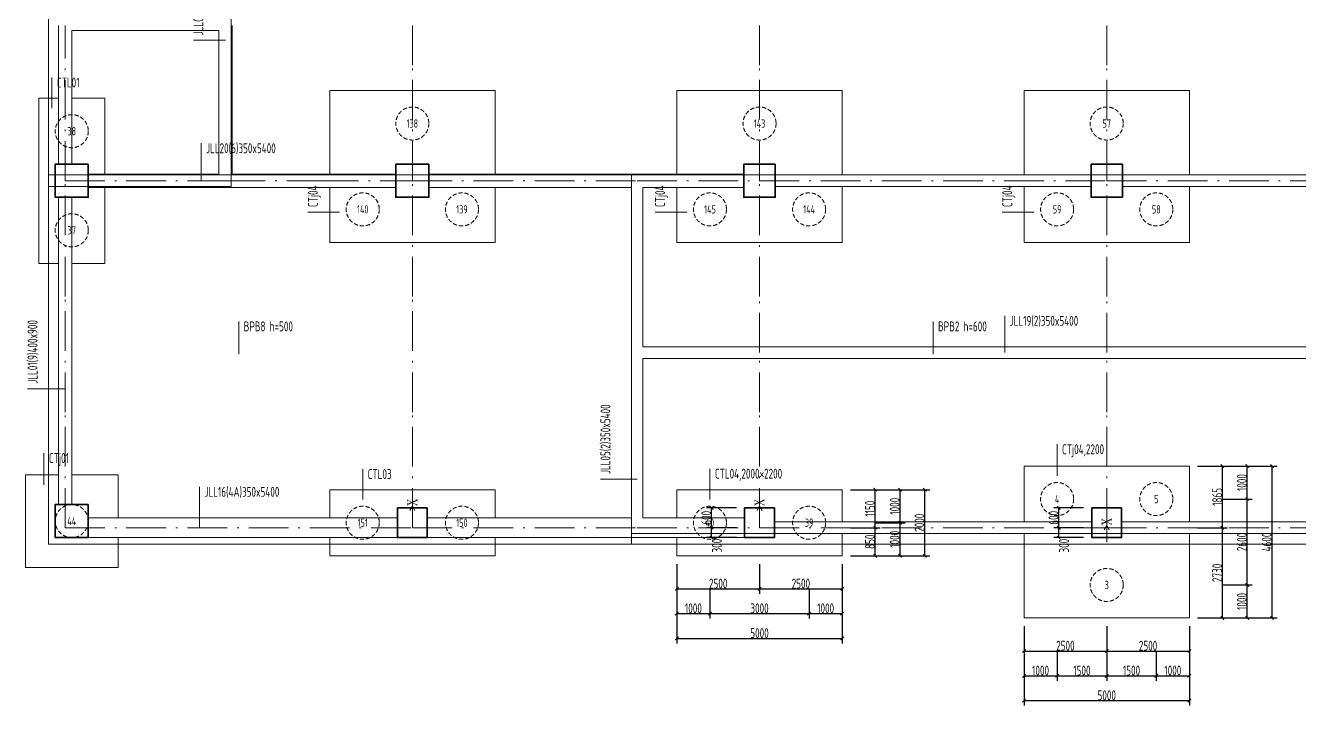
# Model space of a CAD drawing. Header units: millimetres. Extents: x -865 to 70685, y -24438 to 83753.
# Drawn here: x -815 to 37716, y -24438 to -3856 of the extents above; entities that cross this region are included whole.
import ezdxf
from ezdxf.enums import TextEntityAlignment as Align

# ---------------------------------------------------------------- set-up
doc = ezdxf.new("R2010")
doc.units = ezdxf.units.MM
doc.header["$MEASUREMENT"] = 0
doc.linetypes.add('点划线', pattern=[1850, 1200, -300, 50, -300])
doc.linetypes.add('短虚线', pattern=[187.5, 125, -62.5])
for name, color, linetype, lineweight in [('基础构件标注', 3, 'Continuous', 18), ('基础梁集中标注', 2, 'Continuous', 18), ('基础集中标注', 7, 'Continuous', 18), ('承台基础', 23, 'Continuous', 18), ('承台集中标注', 7, 'Continuous', 18), ('拉梁', 7, 'Continuous', 18), ('桩', 6, 'Continuous', 18), ('砼柱', 2, 'Continuous', 35), ('筏板基础', 7, 'Continuous', 18), ('网格', 9, '点划线', 18), ('轴线', 9, '点划线', 18)]:
    doc.layers.add(name, color=color, linetype=linetype, lineweight=lineweight)
doc.styles.add('样式 1', font='yjkeng.shx', dxfattribs={"width": 0.7, "height": 300, "bigfont": 'yjkchn.shx'})
doc.styles.add('样式 6', font='', dxfattribs={"width": 0.7, "height": 500})
doc.styles.add('盈建科标注', font='yjkeng.shx', dxfattribs={"width": 0.7, "height": 300, "bigfont": 'yjkchn.shx'})
doc.styles.get('样式 6').set_extended_font_data('Times New Roman')
doc.dimstyles.new('盈建科结构', dxfattribs={"dimscale": 100, "dimtxt": 3, "dimasz": 1, "dimexe": 1.5, "dimexo": 1.5, "dimgap": 1, "dimtad": 1, "dimdec": 0, "dimzin": 0, "dimdsep": 46, "dimtxsty": '盈建科标注', "dimblk": 'ARCHTICK', "dimcen": 0.09, "dimclrt": 7, "dimadec": 0, "dimazin": 0, "dimtfac": 1, "dimtdec": 4, "dimtix": 1, "dimtmove": 2, "dimatfit": 3, "dimfxl": 1, "dimtolj": 1, "dimtzin": 0, "dimarcsym": 0})

# ---------------------------------------------------------------- blocks, each defined once
blk = doc.blocks.new('_ArchTick')
at = {"color": 0, "const_width": 0.35}
blk.add_lwpolyline([(-0.5, -0.5), (0.5, 0.5)], dxfattribs=at)
blk = doc.blocks.new('*D14')
at = {"layer": 'Defpoints', "color": 0}
for p in [(34385, -19056), (35385, -19056), (34385, -21788)]:
    blk.add_point(p, dxfattribs=at)
at = {"layer": '基础构件标注', "color": 0, "lineweight": -2}
for p, q in [((34635, -19056), (35535, -19056)), ((35385, -21788), (35385, -19056)), ((34635, -21788), (35535, -21788))]:
    blk.add_line(p, q, dxfattribs=at)
at = {"layer": '基础构件标注', "color": 0, "lineweight": -2, "xscale": 100, "yscale": 100, "zscale": 100}
for p, rotation in [((35385, -19056), 90.00000250447809), ((35385, -21788), 270.0000025044781)]:
    blk.add_blockref('_ArchTick', p, dxfattribs=dict(at, rotation=rotation))
at = {"layer": '基础构件标注', "color": 7, "lineweight": 18, "insert": (35225, -20422), "char_height": 300, "attachment_point": 5, "rotation": 90, "style": '盈建科标注'}
blk.add_mtext('\\A1;2730', dxfattribs=at)
blk = doc.blocks.new('*D15')
at = {"layer": 'Defpoints', "color": 0}
for p in [(34385, -17190), (35385, -17190), (34385, -19056)]:
    blk.add_point(p, dxfattribs=at)
at = {"layer": '基础构件标注', "color": 0, "lineweight": -2}
for p, q in [((34635, -17190), (35535, -17190)), ((35385, -19056), (35385, -17190)), ((34635, -19056), (35535, -19056))]:
    blk.add_line(p, q, dxfattribs=at)
at = {"layer": '基础构件标注', "color": 0, "lineweight": -2, "xscale": 100, "yscale": 100, "zscale": 100}
for p, rotation in [((35385, -17190), 90.00000250447826), ((35385, -19056), 270.0000025044783)]:
    blk.add_blockref('_ArchTick', p, dxfattribs=dict(at, rotation=rotation))
at = {"layer": '基础构件标注', "color": 7, "lineweight": 18, "insert": (35225, -18123), "char_height": 300, "attachment_point": 5, "rotation": 90, "style": '盈建科标注'}
blk.add_mtext('\\A1;1865', dxfattribs=at)
blk = doc.blocks.new('*D16')
at = {"layer": 'Defpoints', "color": 0}
for p in [(35385, -20788), (36135, -20788), (35385, -21788)]:
    blk.add_point(p, dxfattribs=at)
at = {"layer": '基础构件标注', "color": 0, "lineweight": -2}
for p, q in [((35385, -20788), (36285, -20788)), ((36135, -21788), (36135, -20788)), ((35385, -21788), (36285, -21788))]:
    blk.add_line(p, q, dxfattribs=at)
at = {"layer": '基础构件标注', "color": 0, "lineweight": -2, "xscale": 100, "yscale": 100, "zscale": 100}
for p, rotation in [((36135, -20788), 90.00000250447809), ((36135, -21788), 270.0000025044781)]:
    blk.add_blockref('_ArchTick', p, dxfattribs=dict(at, rotation=rotation))
at = {"layer": '基础构件标注', "color": 7, "lineweight": 18, "insert": (35975, -21288), "char_height": 300, "attachment_point": 5, "rotation": 90, "style": '盈建科标注'}
blk.add_mtext('\\A1;1000', dxfattribs=at)
blk = doc.blocks.new('*D17')
at = {"layer": 'Defpoints', "color": 0}
for p in [(35385, -18190), (36135, -18190), (35385, -20788)]:
    blk.add_point(p, dxfattribs=at)
at = {"layer": '基础构件标注', "color": 0, "lineweight": -2}
for p, q in [((35385, -18190), (36285, -18190)), ((36135, -20788), (36135, -18190)), ((35385, -20788), (36285, -20788))]:
    blk.add_line(p, q, dxfattribs=at)
at = {"layer": '基础构件标注', "color": 0, "lineweight": -2, "xscale": 100, "yscale": 100, "zscale": 100}
for p, rotation in [((36135, -18190), 90.00000250447819), ((36135, -20788), 270.0000025044782)]:
    blk.add_blockref('_ArchTick', p, dxfattribs=dict(at, rotation=rotation))
at = {"layer": '基础构件标注', "color": 7, "lineweight": 18, "insert": (35975, -19489), "char_height": 300, "attachment_point": 5, "rotation": 90, "style": '盈建科标注'}
blk.add_mtext('\\A1;2600', dxfattribs=at)
blk = doc.blocks.new('*D18')
at = {"layer": 'Defpoints', "color": 0}
for p in [(35385, -17190), (36135, -17190), (35385, -18190)]:
    blk.add_point(p, dxfattribs=at)
at = {"layer": '基础构件标注', "color": 0, "lineweight": -2}
for p, q in [((35385, -17190), (36285, -17190)), ((36135, -18190), (36135, -17190)), ((35385, -18190), (36285, -18190))]:
    blk.add_line(p, q, dxfattribs=at)
at = {"layer": '基础构件标注', "color": 0, "lineweight": -2, "xscale": 100, "yscale": 100, "zscale": 100}
for p, rotation in [((36135, -17190), 90.00000250447819), ((36135, -18190), 270.0000025044782)]:
    blk.add_blockref('_ArchTick', p, dxfattribs=dict(at, rotation=rotation))
at = {"layer": '基础构件标注', "color": 7, "lineweight": 18, "insert": (35975, -17690), "char_height": 300, "attachment_point": 5, "rotation": 90, "style": '盈建科标注'}
blk.add_mtext('\\A1;1000', dxfattribs=at)
blk = doc.blocks.new('*D19')
at = {"layer": 'Defpoints', "color": 0}
for p in [(34385, -17190), (36885, -17190), (34385, -21788)]:
    blk.add_point(p, dxfattribs=at)
at = {"layer": '基础构件标注', "color": 0, "lineweight": -2}
for p, q in [((34635, -17190), (37035, -17190)), ((36885, -21788), (36885, -17190)), ((34635, -21788), (37035, -21788))]:
    blk.add_line(p, q, dxfattribs=at)
at = {"layer": '基础构件标注', "color": 0, "lineweight": -2, "xscale": 100, "yscale": 100, "zscale": 100}
for p, rotation in [((36885, -17190), 90.00000250447815), ((36885, -21788), 270.0000025044782)]:
    blk.add_blockref('_ArchTick', p, dxfattribs=dict(at, rotation=rotation))
at = {"layer": '基础构件标注', "color": 7, "lineweight": 18, "insert": (36725, -19489), "char_height": 300, "attachment_point": 5, "rotation": 90, "style": '盈建科标注'}
blk.add_mtext('\\A1;4600', dxfattribs=at)
blk = doc.blocks.new('*D20')
at = {"layer": 'Defpoints', "color": 0}
for p in [(29385, -21788), (31885, -21788), (31885, -22788)]:
    blk.add_point(p, dxfattribs=at)
at = {"layer": '基础构件标注', "color": 0, "lineweight": -2}
for p, q in [((29385, -22038), (29385, -22938)), ((31885, -22038), (31885, -22938)), ((29385, -22788), (31885, -22788))]:
    blk.add_line(p, q, dxfattribs=at)
at = {"layer": '基础构件标注', "color": 0, "lineweight": -2, "xscale": 100, "yscale": 100, "zscale": 100}
for p, rotation in [((29385, -22788), 180.0000025044782), ((31885, -22788), 2.504478187875671e-06)]:
    blk.add_blockref('_ArchTick', p, dxfattribs=dict(at, rotation=rotation))
at = {"layer": '基础构件标注', "color": 7, "lineweight": 18, "insert": (30635, -22628), "char_height": 300, "attachment_point": 5, "rotation": 0, "style": '盈建科标注'}
blk.add_mtext('\\A1;2500', dxfattribs=at)
blk = doc.blocks.new('*D21')
at = {"layer": 'Defpoints', "color": 0}
for p in [(31885, -21788), (34385, -21788), (34385, -22788)]:
    blk.add_point(p, dxfattribs=at)
at = {"layer": '基础构件标注', "color": 0, "lineweight": -2}
for p, q in [((31885, -22038), (31885, -22938)), ((34385, -22038), (34385, -22938)), ((31885, -22788), (34385, -22788))]:
    blk.add_line(p, q, dxfattribs=at)
at = {"layer": '基础构件标注', "color": 0, "lineweight": -2, "xscale": 100, "yscale": 100, "zscale": 100}
for p, rotation in [((31885, -22788), 180.0000025044781), ((34385, -22788), 2.504478142421206e-06)]:
    blk.add_blockref('_ArchTick', p, dxfattribs=dict(at, rotation=rotation))
at = {"layer": '基础构件标注', "color": 7, "lineweight": 18, "insert": (33135, -22628), "char_height": 300, "attachment_point": 5, "rotation": 0, "style": '盈建科标注'}
blk.add_mtext('\\A1;2500', dxfattribs=at)
blk = doc.blocks.new('*D22')
at = {"layer": 'Defpoints', "color": 0}
for p in [(29385, -22788), (30385, -22788), (30385, -23538)]:
    blk.add_point(p, dxfattribs=at)
at = {"layer": '基础构件标注', "color": 0, "lineweight": -2}
for p, q in [((29385, -22788), (29385, -23688)), ((30385, -22788), (30385, -23688)), ((29385, -23538), (30385, -23538))]:
    blk.add_line(p, q, dxfattribs=at)
at = {"layer": '基础构件标注', "color": 0, "lineweight": -2, "xscale": 100, "yscale": 100, "zscale": 100}
for p, rotation in [((29385, -23538), 180.0000025044783), ((30385, -23538), 2.504478239388475e-06)]:
    blk.add_blockref('_ArchTick', p, dxfattribs=dict(at, rotation=rotation))
at = {"layer": '基础构件标注', "color": 7, "lineweight": 18, "insert": (29885, -23378), "char_height": 300, "attachment_point": 5, "rotation": 0, "style": '盈建科标注'}
blk.add_mtext('\\A1;1000', dxfattribs=at)
blk = doc.blocks.new('*D23')
at = {"layer": 'Defpoints', "color": 0}
for p in [(30385, -22788), (31885, -22788), (31885, -23538)]:
    blk.add_point(p, dxfattribs=at)
at = {"layer": '基础构件标注', "color": 0, "lineweight": -2}
for p, q in [((30385, -22788), (30385, -23688)), ((31885, -22788), (31885, -23688)), ((30385, -23538), (31885, -23538))]:
    blk.add_line(p, q, dxfattribs=at)
at = {"layer": '基础构件标注', "color": 0, "lineweight": -2, "xscale": 100, "yscale": 100, "zscale": 100}
for p, rotation in [((30385, -23538), 180.0000025044781), ((31885, -23538), 2.504478062946179e-06)]:
    blk.add_blockref('_ArchTick', p, dxfattribs=dict(at, rotation=rotation))
at = {"layer": '基础构件标注', "color": 7, "lineweight": 18, "insert": (31135, -23378), "char_height": 300, "attachment_point": 5, "rotation": 0, "style": '盈建科标注'}
blk.add_mtext('\\A1;1500', dxfattribs=at)
blk = doc.blocks.new('*D24')
at = {"layer": 'Defpoints', "color": 0}
for p in [(31885, -22788), (33385, -22788), (33385, -23538)]:
    blk.add_point(p, dxfattribs=at)
at = {"layer": '基础构件标注', "color": 0, "lineweight": -2}
for p, q in [((31885, -22788), (31885, -23688)), ((33385, -22788), (33385, -23688)), ((31885, -23538), (33385, -23538))]:
    blk.add_line(p, q, dxfattribs=at)
at = {"layer": '基础构件标注', "color": 0, "lineweight": -2, "xscale": 100, "yscale": 100, "zscale": 100}
for p, rotation in [((31885, -23538), 180.0000025044783), ((33385, -23538), 2.504478239558577e-06)]:
    blk.add_blockref('_ArchTick', p, dxfattribs=dict(at, rotation=rotation))
at = {"layer": '基础构件标注', "color": 7, "lineweight": 18, "insert": (32635, -23378), "char_height": 300, "attachment_point": 5, "rotation": 0, "style": '盈建科标注'}
blk.add_mtext('\\A1;1500', dxfattribs=at)
blk = doc.blocks.new('*D25')
at = {"layer": 'Defpoints', "color": 0}
for p in [(33385, -22788), (34385, -22788), (34385, -23538)]:
    blk.add_point(p, dxfattribs=at)
at = {"layer": '基础构件标注', "color": 0, "lineweight": -2}
for p, q in [((33385, -22788), (33385, -23688)), ((34385, -22788), (34385, -23688)), ((33385, -23538), (34385, -23538))]:
    blk.add_line(p, q, dxfattribs=at)
at = {"layer": '基础构件标注', "color": 0, "lineweight": -2, "xscale": 100, "yscale": 100, "zscale": 100}
for p, rotation in [((33385, -23538), 180.0000025044781), ((34385, -23538), 2.504478132596509e-06)]:
    blk.add_blockref('_ArchTick', p, dxfattribs=dict(at, rotation=rotation))
at = {"layer": '基础构件标注', "color": 7, "lineweight": 18, "insert": (33885, -23378), "char_height": 300, "attachment_point": 5, "rotation": 0, "style": '盈建科标注'}
blk.add_mtext('\\A1;1000', dxfattribs=at)
blk = doc.blocks.new('*D26')
at = {"layer": 'Defpoints', "color": 0}
for p in [(29385, -21788), (34385, -21788), (34385, -24288)]:
    blk.add_point(p, dxfattribs=at)
at = {"layer": '基础构件标注', "color": 0, "lineweight": -2}
for p, q in [((29385, -22038), (29385, -24438)), ((34385, -22038), (34385, -24438)), ((29385, -24288), (34385, -24288))]:
    blk.add_line(p, q, dxfattribs=at)
at = {"layer": '基础构件标注', "color": 0, "lineweight": -2, "xscale": 100, "yscale": 100, "zscale": 100}
for p, rotation in [((29385, -24288), 180.0000025044781), ((34385, -24288), 2.504478165148439e-06)]:
    blk.add_blockref('_ArchTick', p, dxfattribs=dict(at, rotation=rotation))
at = {"layer": '基础构件标注', "color": 7, "lineweight": 18, "insert": (31885, -24128), "char_height": 300, "attachment_point": 5, "rotation": 0, "style": '盈建科标注'}
blk.add_mtext('\\A1;5000', dxfattribs=at)
blk = doc.blocks.new('*D27')
at = {"layer": 'Defpoints', "color": 0}
for p in [(30435, -19056), (31435, -19056), (31435, -19356)]:
    blk.add_point(p, dxfattribs=at)
at = {"layer": '基础构件标注', "color": 0, "lineweight": -2}
for p, q in [((31185, -19056), (30285, -19056)), ((30435, -19356), (30435, -19056)), ((31185, -19356), (30285, -19356))]:
    blk.add_line(p, q, dxfattribs=at)
at = {"layer": '基础构件标注', "color": 0, "lineweight": -2, "xscale": 100, "yscale": 100, "zscale": 100}
for p, rotation in [((30435, -19056), 90), ((30435, -19356), 270)]:
    blk.add_blockref('_ArchTick', p, dxfattribs=dict(at, rotation=rotation))
at = {"layer": '基础构件标注', "color": 7, "lineweight": 18, "insert": (30595, -19599), "char_height": 300, "attachment_point": 5, "rotation": 90, "style": '盈建科标注'}
blk.add_mtext('\\A1;300', dxfattribs=at)
blk = doc.blocks.new('*D28')
at = {"layer": 'Defpoints', "color": 0}
for p in [(30435, -18456), (31435, -18456), (31435, -19056)]:
    blk.add_point(p, dxfattribs=at)
at = {"layer": '基础构件标注', "color": 0, "lineweight": -2}
for p, q in [((31185, -18456), (30285, -18456)), ((30435, -19056), (30435, -18456)), ((31185, -19056), (30285, -19056))]:
    blk.add_line(p, q, dxfattribs=at)
at = {"layer": '基础构件标注', "color": 0, "lineweight": -2, "xscale": 100, "yscale": 100, "zscale": 100}
for p, rotation in [((30435, -18456), 90), ((30435, -19056), 270)]:
    blk.add_blockref('_ArchTick', p, dxfattribs=dict(at, rotation=rotation))
at = {"layer": '基础构件标注', "color": 7, "lineweight": 18, "insert": (30275, -18756), "char_height": 300, "attachment_point": 5, "rotation": 90, "style": '盈建科标注'}
blk.add_mtext('\\A1;600', dxfattribs=at)
blk = doc.blocks.new('*D64')
at = {"layer": 'Defpoints', "color": 0}
for p in [(23885, -19056), (24885, -19056), (23885, -19906)]:
    blk.add_point(p, dxfattribs=at)
at = {"layer": '基础构件标注', "color": 0, "lineweight": -2}
for p, q in [((24135, -19056), (25035, -19056)), ((24885, -19906), (24885, -19056)), ((24135, -19906), (25035, -19906))]:
    blk.add_line(p, q, dxfattribs=at)
at = {"layer": '基础构件标注', "color": 0, "lineweight": -2, "xscale": 100, "yscale": 100, "zscale": 100}
for p, rotation in [((24885, -19056), 90.00000250447815), ((24885, -19906), 270.0000025044782)]:
    blk.add_blockref('_ArchTick', p, dxfattribs=dict(at, rotation=rotation))
at = {"layer": '基础构件标注', "color": 7, "lineweight": 18, "insert": (24725, -19481), "char_height": 300, "attachment_point": 5, "rotation": 90, "style": '盈建科标注'}
blk.add_mtext('\\A1;850', dxfattribs=at)
blk = doc.blocks.new('*D65')
at = {"layer": 'Defpoints', "color": 0}
for p in [(23885, -17906), (24885, -17906), (23885, -19056)]:
    blk.add_point(p, dxfattribs=at)
at = {"layer": '基础构件标注', "color": 0, "lineweight": -2}
for p, q in [((24135, -17906), (25035, -17906)), ((24885, -19056), (24885, -17906)), ((24135, -19056), (25035, -19056))]:
    blk.add_line(p, q, dxfattribs=at)
at = {"layer": '基础构件标注', "color": 0, "lineweight": -2, "xscale": 100, "yscale": 100, "zscale": 100}
for p, rotation in [((24885, -17906), 90.00000250447822), ((24885, -19056), 270.0000025044782)]:
    blk.add_blockref('_ArchTick', p, dxfattribs=dict(at, rotation=rotation))
at = {"layer": '基础构件标注', "color": 7, "lineweight": 18, "insert": (24725, -18481), "char_height": 300, "attachment_point": 5, "rotation": 90, "style": '盈建科标注'}
blk.add_mtext('\\A1;1150', dxfattribs=at)
blk = doc.blocks.new('*D66')
at = {"layer": 'Defpoints', "color": 0}
for p in [(24885, -18906), (25635, -18906), (24885, -19906)]:
    blk.add_point(p, dxfattribs=at)
at = {"layer": '基础构件标注', "color": 0, "lineweight": -2}
for p, q in [((24885, -18906), (25785, -18906)), ((25635, -19906), (25635, -18906)), ((24885, -19906), (25785, -19906))]:
    blk.add_line(p, q, dxfattribs=at)
at = {"layer": '基础构件标注', "color": 0, "lineweight": -2, "xscale": 100, "yscale": 100, "zscale": 100}
for p, rotation in [((25635, -18906), 90.00000250447827), ((25635, -19906), 270.0000025044783)]:
    blk.add_blockref('_ArchTick', p, dxfattribs=dict(at, rotation=rotation))
at = {"layer": '基础构件标注', "color": 7, "lineweight": 18, "insert": (25475, -19406), "char_height": 300, "attachment_point": 5, "rotation": 90, "style": '盈建科标注'}
blk.add_mtext('\\A1;1000', dxfattribs=at)
blk = doc.blocks.new('*D67')
at = {"layer": 'Defpoints', "color": 0}
for p in [(24885, -17906), (25635, -17906), (24885, -18906)]:
    blk.add_point(p, dxfattribs=at)
at = {"layer": '基础构件标注', "color": 0, "lineweight": -2}
for p, q in [((24885, -17906), (25785, -17906)), ((25635, -18906), (25635, -17906)), ((24885, -18906), (25785, -18906))]:
    blk.add_line(p, q, dxfattribs=at)
at = {"layer": '基础构件标注', "color": 0, "lineweight": -2, "xscale": 100, "yscale": 100, "zscale": 100}
for p, rotation in [((25635, -17906), 90.00000250447809), ((25635, -18906), 270.0000025044781)]:
    blk.add_blockref('_ArchTick', p, dxfattribs=dict(at, rotation=rotation))
at = {"layer": '基础构件标注', "color": 7, "lineweight": 18, "insert": (25475, -18406), "char_height": 300, "attachment_point": 5, "rotation": 90, "style": '盈建科标注'}
blk.add_mtext('\\A1;1000', dxfattribs=at)
blk = doc.blocks.new('*D68')
at = {"layer": 'Defpoints', "color": 0}
for p in [(23885, -17906), (26385, -17906), (23885, -19906)]:
    blk.add_point(p, dxfattribs=at)
at = {"layer": '基础构件标注', "color": 0, "lineweight": -2}
for p, q in [((24135, -17906), (26535, -17906)), ((26385, -19906), (26385, -17906)), ((24135, -19906), (26535, -19906))]:
    blk.add_line(p, q, dxfattribs=at)
at = {"layer": '基础构件标注', "color": 0, "lineweight": -2, "xscale": 100, "yscale": 100, "zscale": 100}
for p, rotation in [((26385, -17906), 90.00000250447819), ((26385, -19906), 270.0000025044782)]:
    blk.add_blockref('_ArchTick', p, dxfattribs=dict(at, rotation=rotation))
at = {"layer": '基础构件标注', "color": 7, "lineweight": 18, "insert": (26225, -18906), "char_height": 300, "attachment_point": 5, "rotation": 90, "style": '盈建科标注'}
blk.add_mtext('\\A1;2000', dxfattribs=at)
blk = doc.blocks.new('*D69')
at = {"layer": 'Defpoints', "color": 0}
for p in [(18885, -19906), (21385, -19906), (21385, -20906)]:
    blk.add_point(p, dxfattribs=at)
at = {"layer": '基础构件标注', "color": 0, "lineweight": -2}
for p, q in [((18885, -20156), (18885, -21056)), ((21385, -20156), (21385, -21056)), ((18885, -20906), (21385, -20906))]:
    blk.add_line(p, q, dxfattribs=at)
at = {"layer": '基础构件标注', "color": 0, "lineweight": -2, "xscale": 100, "yscale": 100, "zscale": 100}
for p, rotation in [((18885, -20906), 180.0000025044781), ((21385, -20906), 2.504478130028726e-06)]:
    blk.add_blockref('_ArchTick', p, dxfattribs=dict(at, rotation=rotation))
at = {"layer": '基础构件标注', "color": 7, "lineweight": 18, "insert": (20135, -20746), "char_height": 300, "attachment_point": 5, "rotation": 0, "style": '盈建科标注'}
blk.add_mtext('\\A1;2500', dxfattribs=at)
blk = doc.blocks.new('*D70')
at = {"layer": 'Defpoints', "color": 0}
for p in [(21385, -19906), (23885, -19906), (23885, -20906)]:
    blk.add_point(p, dxfattribs=at)
at = {"layer": '基础构件标注', "color": 0, "lineweight": -2}
for p, q in [((21385, -20156), (21385, -21056)), ((23885, -20156), (23885, -21056)), ((21385, -20906), (23885, -20906))]:
    blk.add_line(p, q, dxfattribs=at)
at = {"layer": '基础构件标注', "color": 0, "lineweight": -2, "xscale": 100, "yscale": 100, "zscale": 100}
for p, rotation in [((21385, -20906), 180.0000025044782), ((23885, -20906), 2.504478200268151e-06)]:
    blk.add_blockref('_ArchTick', p, dxfattribs=dict(at, rotation=rotation))
at = {"layer": '基础构件标注', "color": 7, "lineweight": 18, "insert": (22635, -20746), "char_height": 300, "attachment_point": 5, "rotation": 0, "style": '盈建科标注'}
blk.add_mtext('\\A1;2500', dxfattribs=at)
blk = doc.blocks.new('*D71')
at = {"layer": 'Defpoints', "color": 0}
for p in [(18885, -20906), (19885, -20906), (19885, -21656)]:
    blk.add_point(p, dxfattribs=at)
at = {"layer": '基础构件标注', "color": 0, "lineweight": -2}
for p, q in [((18885, -20906), (18885, -21806)), ((19885, -20906), (19885, -21806)), ((18885, -21656), (19885, -21656))]:
    blk.add_line(p, q, dxfattribs=at)
at = {"layer": '基础构件标注', "color": 0, "lineweight": -2, "xscale": 100, "yscale": 100, "zscale": 100}
for p, rotation in [((18885, -21656), 180.0000025044781), ((19885, -21656), 2.504478173158962e-06)]:
    blk.add_blockref('_ArchTick', p, dxfattribs=dict(at, rotation=rotation))
at = {"layer": '基础构件标注', "color": 7, "lineweight": 18, "insert": (19385, -21496), "char_height": 300, "attachment_point": 5, "rotation": 0, "style": '盈建科标注'}
blk.add_mtext('\\A1;1000', dxfattribs=at)
blk = doc.blocks.new('*D72')
at = {"layer": 'Defpoints', "color": 0}
for p in [(19885, -20906), (22885, -20906), (22885, -21656)]:
    blk.add_point(p, dxfattribs=at)
at = {"layer": '基础构件标注', "color": 0, "lineweight": -2}
for p, q in [((19885, -20906), (19885, -21806)), ((22885, -20906), (22885, -21806)), ((19885, -21656), (22885, -21656))]:
    blk.add_line(p, q, dxfattribs=at)
at = {"layer": '基础构件标注', "color": 0, "lineweight": -2, "xscale": 100, "yscale": 100, "zscale": 100}
for p, rotation in [((19885, -21656), 180.0000025044781), ((22885, -21656), 2.504478151252384e-06)]:
    blk.add_blockref('_ArchTick', p, dxfattribs=dict(at, rotation=rotation))
at = {"layer": '基础构件标注', "color": 7, "lineweight": 18, "insert": (21385, -21496), "char_height": 300, "attachment_point": 5, "rotation": 0, "style": '盈建科标注'}
blk.add_mtext('\\A1;3000', dxfattribs=at)
blk = doc.blocks.new('*D73')
at = {"layer": 'Defpoints', "color": 0}
for p in [(22885, -20906), (23885, -20906), (23885, -21656)]:
    blk.add_point(p, dxfattribs=at)
at = {"layer": '基础构件标注', "color": 0, "lineweight": -2}
for p, q in [((22885, -20906), (22885, -21806)), ((23885, -20906), (23885, -21806)), ((22885, -21656), (23885, -21656))]:
    blk.add_line(p, q, dxfattribs=at)
at = {"layer": '基础构件标注', "color": 0, "lineweight": -2, "xscale": 100, "yscale": 100, "zscale": 100}
for p, rotation in [((22885, -21656), 180.0000025044782), ((23885, -21656), 2.504478198826087e-06)]:
    blk.add_blockref('_ArchTick', p, dxfattribs=dict(at, rotation=rotation))
at = {"layer": '基础构件标注', "color": 7, "lineweight": 18, "insert": (23385, -21496), "char_height": 300, "attachment_point": 5, "rotation": 0, "style": '盈建科标注'}
blk.add_mtext('\\A1;1000', dxfattribs=at)
blk = doc.blocks.new('*D74')
at = {"layer": 'Defpoints', "color": 0}
for p in [(18885, -19906), (23885, -19906), (23885, -22406)]:
    blk.add_point(p, dxfattribs=at)
at = {"layer": '基础构件标注', "color": 0, "lineweight": -2}
for p, q in [((18885, -20156), (18885, -22556)), ((23885, -20156), (23885, -22556)), ((18885, -22406), (23885, -22406))]:
    blk.add_line(p, q, dxfattribs=at)
at = {"layer": '基础构件标注', "color": 0, "lineweight": -2, "xscale": 100, "yscale": 100, "zscale": 100}
for p, rotation in [((18885, -22406), 180.0000025044781), ((23885, -22406), 2.504478165148439e-06)]:
    blk.add_blockref('_ArchTick', p, dxfattribs=dict(at, rotation=rotation))
at = {"layer": '基础构件标注', "color": 7, "lineweight": 18, "insert": (21385, -22246), "char_height": 300, "attachment_point": 5, "rotation": 0, "style": '盈建科标注'}
blk.add_mtext('\\A1;5000', dxfattribs=at)
blk = doc.blocks.new('*D75')
at = {"layer": 'Defpoints', "color": 0}
for p in [(19935, -19056), (20935, -19056), (20935, -19356)]:
    blk.add_point(p, dxfattribs=at)
at = {"layer": '基础构件标注', "color": 0, "lineweight": -2}
for p, q in [((20685, -19056), (19785, -19056)), ((19935, -19356), (19935, -19056)), ((20685, -19356), (19785, -19356))]:
    blk.add_line(p, q, dxfattribs=at)
at = {"layer": '基础构件标注', "color": 0, "lineweight": -2, "xscale": 100, "yscale": 100, "zscale": 100}
for p, rotation in [((19935, -19056), 90), ((19935, -19356), 270)]:
    blk.add_blockref('_ArchTick', p, dxfattribs=dict(at, rotation=rotation))
at = {"layer": '基础构件标注', "color": 7, "lineweight": 18, "insert": (20095, -19599), "char_height": 300, "attachment_point": 5, "rotation": 90, "style": '盈建科标注'}
blk.add_mtext('\\A1;300', dxfattribs=at)
blk = doc.blocks.new('*D76')
at = {"layer": 'Defpoints', "color": 0}
for p in [(19935, -18456), (20935, -18456), (20935, -19056)]:
    blk.add_point(p, dxfattribs=at)
at = {"layer": '基础构件标注', "color": 0, "lineweight": -2}
for p, q in [((20685, -18456), (19785, -18456)), ((19935, -19056), (19935, -18456)), ((20685, -19056), (19785, -19056))]:
    blk.add_line(p, q, dxfattribs=at)
at = {"layer": '基础构件标注', "color": 0, "lineweight": -2, "xscale": 100, "yscale": 100, "zscale": 100}
for p, rotation in [((19935, -18456), 90), ((19935, -19056), 270)]:
    blk.add_blockref('_ArchTick', p, dxfattribs=dict(at, rotation=rotation))
at = {"layer": '基础构件标注', "color": 7, "lineweight": 18, "insert": (19775, -18756), "char_height": 300, "attachment_point": 5, "rotation": 90, "style": '盈建科标注'}
blk.add_mtext('\\A1;600', dxfattribs=at)

msp = doc.modelspace()

# ---------------------------------------------------------------- linework, layer by layer
at = {"layer": '基础梁集中标注', "lineweight": 18}
for p, q in [((5235, -4305.5), (4261.9, -4305.5)), ((4495.2, -8556), (4495.2, -7421.4)), ((28798.8, -13755.9), (28798.8, -12646.3)), ((385, -14848.9), (-749.6, -14848.9)), ((17685, -17583.2), (16575.4, -17583.2)), ((4447.5, -19055.9), (4447.5, -17821.3))]:
    msp.add_line(p, q, dxfattribs=at)
at = {"layer": '基础集中标注', "lineweight": 18}
for p, q in [((5635, -13806), (5635, -12813.7)), ((26635, -13806), (26635, -12813.7))]:
    msp.add_line(p, q, dxfattribs=at)
at = {"layer": '承台基础', "lineweight": 18}
for p, q in [((185, -6056), (-415, -6056)), ((-415, -6056), (-415, -11056)), ((1585, -6056), (585, -6056)), ((1585, -8356), (1585, -6056)), ((8385, -5824), (8385, -8356)), ((13385, -5824), (8385, -5824)), ((13385, -8356), (13385, -5824)), ((18885, -5824), (18885, -8356)), ((23885, -5824), (18885, -5824)), ((23885, -8381), (23885, -5824)), ((29385, -5824), (29385, -8381)), ((34385, -5824), (29385, -5824)), ((34385, -8381), (34385, -5824)), ((1585, -11056), (1585, -8756)), ((8385, -8756), (8385, -10422)), ((13385, -10422), (13385, -8756)), ((18885, -8756), (18885, -10422)), ((23885, -10422), (23885, -8731)), ((29385, -8731), (29385, -10422)), ((34385, -10422), (34385, -8731)), ((8385, -10422), (13385, -10422)), ((18885, -10422), (23885, -10422)), ((29385, -10422), (34385, -10422)), ((-415, -11056), (185, -11056)), ((585, -11056), (1585, -11056)), ((34385, -17189.9), (29385, -17189.9)), ((29385, -17189.9), (29385, -18880.9)), ((34385, -18880.9), (34385, -17189.9)), ((185, -17455.9), (-815, -17455.9)), ((-815, -17455.9), (-815, -20255.9)), ((1985, -17455.9), (585, -17455.9)), ((1985, -18755.9), (1985, -17455.9)), ((13385, -17905.9), (8385, -17905.9)), ((8385, -17905.9), (8385, -18755.9)), ((13385, -18755.9), (13385, -17905.9)), ((23885, -17905.9), (18885, -17905.9)), ((18885, -17905.9), (18885, -18755.9)), ((23885, -18880.9), (23885, -17905.9)), ((23885, -19905.9), (23885, -19230.9)), ((29385, -19230.9), (29385, -21787.9)), ((34385, -21787.9), (34385, -19230.9)), ((1985, -20255.9), (1985, -19355.9)), ((8385, -19355.9), (8385, -19905.9)), ((13385, -19905.9), (13385, -19355.9)), ((18885, -19355.9), (18885, -19905.9)), ((8385, -19905.9), (13385, -19905.9)), ((18885, -19905.9), (23885, -19905.9)), ((-815, -20255.9), (1985, -20255.9)), ((29385, -21787.9), (34385, -21787.9))]:
    msp.add_line(p, q, dxfattribs=at)
at = {"layer": '承台集中标注', "lineweight": 18}
for p, q in [((-15, -6356), (-15, -5433)), ((8685, -9502.4), (7727.3, -9502.4)), ((19185, -9502.4), (18227.3, -9502.4)), ((29685, -9502.4), (28727.3, -9502.4)), ((30385, -17489.9), (30385, -16532.2)), ((-255, -17755.9), (-255, -16798.2)), ((9385, -18205.9), (9385, -17282.9)), ((19885, -18205.9), (19885, -17270.5))]:
    msp.add_line(p, q, dxfattribs=at)
at = {"layer": '承台集中标注', "color": 9, "lineweight": 18}
for p, q in [((10885, -18905.9), (10885, -18405.9)), ((21385, -18905.9), (21385, -18405.9)), ((31885, -19488.9), (31885, -18988.9))]:
    msp.add_line(p, q, dxfattribs=at)
for points in [[(10960, -18535.8), (10885, -18405.9), (10810, -18535.8)], [(21460, -18535.8), (21385, -18405.9), (21310, -18535.8)], [(31960, -19118.8), (31885, -18988.9), (31810, -19118.8)]]:
    msp.add_lwpolyline(points, dxfattribs=at)
at = {"layer": '拉梁', "lineweight": 18}
for p, q in [((185, -3856.1), (185, -8056)), ((585, -8056), (585, -4006.1)), ((585, -4006.1), (2985, -4006.5)), ((2985, -4006.5), (5035, -4006.1)), ((5035, -4006.1), (5035, -8356)), ((5435, -8356), (5435, -3856)), ((5035, -8356), (1085, -8356)), ((8060, -8356), (5435, -8356)), ((10385, -8356), (8060, -8356)), ((17685, -8356), (11385, -8356)), ((20910, -8356), (17685, -8356)), ((31410, -8381), (21860, -8381)), ((41885, -8381), (32360, -8381)), ((1085, -8756), (5235, -8756)), ((5235, -8756), (8060, -8756)), ((8060, -8756), (10385, -8756)), ((11385, -8756), (17510, -8756)), ((17510, -8756), (17510, -12056)), ((17860, -12056), (17860, -8756)), ((17860, -8756), (20910, -8756)), ((21860, -8731), (31410, -8731)), ((32360, -8731), (41885, -8731)), ((185, -9056), (185, -12056)), ((585, -12056), (585, -9056)), ((185, -12056), (185, -15556)), ((585, -15556), (585, -12056)), ((17510, -12056), (17510, -13755.9)), ((17860, -13580.9), (17860, -12056)), ((17510, -13755.9), (17510, -15556)), ((21385, -13580.9), (17860, -13580.9)), ((31885, -13580.9), (21385, -13580.9)), ((42185, -13580.9), (31885, -13580.9)), ((17860, -13930.9), (21385, -13930.9)), ((17860, -15556), (17860, -13930.9)), ((21385, -13930.9), (31885, -13930.9)), ((31885, -13930.9), (42185, -13930.9)), ((185, -15556), (185, -18355.9)), ((585, -18355.9), (585, -15556)), ((17510, -15556), (17510, -18755.9)), ((17860, -18755.9), (17860, -15556)), ((10435, -18755.9), (1085, -18755.9)), ((17510, -18755.9), (11335, -18755.9)), ((20935, -18755.9), (17860, -18755.9)), ((31435, -18880.9), (21835, -18880.9)), ((21835, -19230.9), (31435, -19230.9)), ((41935, -18880.9), (32335, -18880.9)), ((32335, -19230.9), (41935, -19230.9)), ((1085, -19355.9), (10435, -19355.9)), ((11335, -19355.9), (17685, -19355.9)), ((17685, -19355.9), (20935, -19355.9))]:
    msp.add_line(p, q, dxfattribs=at)
at = {"layer": '桩', "linetype": '短虚线', "lineweight": 18}
for centre in [(10885, -6824), (21385, -6824), (31885, -6824), (585, -7056), (9385, -9422.1), (12385, -9422.1), (19885, -9422.1), (22885, -9422.1), (30385, -9422.1), (33385, -9422.1), (585, -10056), (30385, -18189.9), (33385, -18189.9), (585, -18855.9), (9385, -18905.9), (12385, -18905.9), (19885, -18905.9), (22885, -18905.9), (31885, -20788)]:
    msp.add_circle(centre, 500, dxfattribs=at)
at = {"layer": '砼柱', "lineweight": 35}
for points in [[(1085, -8056), (85, -8056), (85, -9056), (1085, -9056)], [(11385, -8056), (10385, -8056), (10385, -9056), (11385, -9056)], [(21860, -8056), (20910, -8056), (20910, -9056), (21860, -9056)], [(32360, -8056), (31410, -8056), (31410, -9056), (32360, -9056)], [(1085, -18355.9), (85, -18355.9), (85, -19355.9), (1085, -19355.9)], [(11335, -18455.9), (10435, -18455.9), (10435, -19355.9), (11335, -19355.9)], [(21835, -18455.9), (20935, -18455.9), (20935, -19355.9), (21835, -19355.9)], [(32335, -18455.9), (31435, -18455.9), (31435, -19355.9), (32335, -19355.9)]]:
    msp.add_lwpolyline(points, close=True, dxfattribs=at)
at = {"layer": '筏板基础', "lineweight": 18}
for points in [[(-115, -19555.9), (57585, -19555.9), (57585, 33344), (67285, 33344), (67285, 82344), (-115, 82344)], [(5410, -8731), (5410, 2119), (-115, 2119), (-115, -8731)], [(-115, -19555.9), (17510, -19555.9), (17510, -8381), (-115, -8381)], [(42585, -19230.9), (42585, -8381), (17510, -8381), (17510, -19230.9)]]:
    msp.add_lwpolyline(points, close=True, dxfattribs=at)
at = {"layer": '网格', "lineweight": 18}
for p, q in [((10885, -5056), (10884.9, -1556)), ((21385, -5056), (21384.9, -1556)), ((31885, -5056), (31884.9, -1556)), ((385, -8556), (385, -3856.1)), ((10885, -8556), (10885, -5056)), ((21385, -8556), (21385, -5056)), ((31885, -8556), (31885, -5056)), ((385, -8556), (5235, -8556)), ((385, -12056), (385, -8556)), ((5235, -8556), (8060, -8556)), ((8060, -8556), (10885, -8556)), ((10885, -8556), (17685, -8556)), ((10885, -12056), (10885, -8556)), ((17685, -8556), (21385, -8556)), ((21385, -8556), (31885, -8556)), ((21385, -12056), (21385, -8556)), ((31885, -8556), (42385, -8556)), ((31885, -12056), (31885, -8556)), ((385, -15556), (385, -12056)), ((10885, -15556), (10885, -12056)), ((21385, -13755.9), (21385, -12056)), ((31885, -13755.9), (31885, -12056)), ((21385, -15556), (21385, -13755.9)), ((31885, -15556), (31885, -13755.9)), ((385, -19055.9), (385, -15556)), ((10885, -19055.9), (10885, -15556)), ((21385, -19055.9), (21385, -15556)), ((31885, -19055.9), (31885, -15556)), ((385, -19055.9), (10885, -19055.9)), ((10885, -19055.9), (17685, -19055.9)), ((17685, -19055.9), (21385, -19055.9)), ((21385, -19055.9), (31885, -19055.9)), ((31885, -19055.9), (42385, -19055.9))]:
    msp.add_line(p, q, dxfattribs=at)
at = {"layer": '轴线', "lineweight": 18}
for p, q in [((10885, -5056), (10884.9, -1556)), ((21385, -5056), (21384.9, -1556)), ((31885, -5056), (31884.9, -1556)), ((385, -8556), (385, -3856.1)), ((10885, -8556), (10885, -5056)), ((21385, -8556), (21385, -5056)), ((31885, -8556), (31885, -5056)), ((385, -12056), (385, -8556)), ((385, -8556), (5235, -8556)), ((5235, -8556), (8060, -8556)), ((8060, -8556), (10885, -8556)), ((10885, -12056), (10885, -8556)), ((10885, -8556), (17685, -8556)), ((17685, -8556), (21385, -8556)), ((21385, -12056), (21385, -8556)), ((21385, -8556), (31885, -8556)), ((31885, -12056), (31885, -8556)), ((31885, -8556), (42385, -8556)), ((385, -15556), (385, -12056)), ((10885, -15556), (10885, -12056)), ((21385, -13755.9), (21385, -12056)), ((31885, -13755.9), (31885, -12056)), ((21385, -15556), (21385, -13755.9)), ((31885, -15556), (31885, -13755.9)), ((385, -19055.9), (385, -15556)), ((10885, -19055.9), (10885, -15556)), ((21385, -19055.9), (21385, -15556)), ((31885, -19055.9), (31885, -15556)), ((385, -19055.9), (10885, -19055.9)), ((10885, -19055.9), (17685, -19055.9)), ((17685, -19055.9), (21385, -19055.9)), ((21385, -19055.9), (31885, -19055.9)), ((31885, -19055.9), (42385, -19055.9))]:
    msp.add_line(p, q, dxfattribs=at)

# ---------------------------------------------------------------- texts
at = {"layer": '基础梁集中标注', "char_height": 300, "attachment_point": 1, "line_spacing_factor": 0.85, "style": '样式 1'}
for s, insert, rotation in [('JLL02(XL)', (4261.9, -4155.5), 90), ('JLL20(6)350x5400', (4645.2, -7421.4), 0), ('JLL01(9)400x900', (-749.6, -14698.9), 90), ('JLL05(2)350x5400', (16575.4, -17433.2), 90)]:
    msp.add_mtext(s, dxfattribs=dict(at, insert=insert, rotation=rotation))
for s, insert in [('JLL19(2)350x5400', (28948.8, -12646.3)), ('JLL16(4A)350x5400', (4597.5, -17821.3))]:
    msp.add_mtext(s, dxfattribs=dict(at, insert=insert))
at = {"layer": '基础集中标注', "char_height": 300, "attachment_point": 1, "line_spacing_factor": 0.85, "style": '样式 1'}
for s, insert in [('BPB8 h=500', (5785, -12813.7)), ('BPB2 h=600', (26785, -12813.7))]:
    msp.add_mtext(s, dxfattribs=dict(at, insert=insert))
at = {"layer": '承台集中标注', "color": 9, "style": '样式 6', "width": 0.7}
for p in [(10885, -18405.9), (21385, -18405.9), (31885, -18988.9)]:
    msp.add_text('X', height=300, rotation=90, dxfattribs=at).set_placement(p, align=Align.MIDDLE_LEFT)
at = {"layer": '承台集中标注', "char_height": 300, "attachment_point": 1, "line_spacing_factor": 0.85, "style": '样式 1'}
for s, insert in [('CTL01', (135, -5433)), ('CTj01', (-105, -16798.2))]:
    msp.add_mtext(s, dxfattribs=dict(at, insert=insert))
for s, insert, rotation in [('CTj04', (7727.3, -9352.4), 90), ('CTj04', (18227.3, -9352.4), 90), ('CTj04', (28727.3, -9352.4), 90), ('CTj04,2200', (30535, -16532.2), 0), ('CTL03', (9535, -17282.9), 0), ('CTL04,2000×2200', (20035, -17270.5), 0)]:
    msp.add_mtext(s, dxfattribs=dict(at, insert=insert, rotation=rotation))
at = {"layer": '桩', "style": '样式 1', "width": 0.7}
for s, p in [('38', (585, -7056)), ('138', (10885, -6824)), ('143', (21385, -6824)), ('57', (31885, -6824)), ('140', (9385, -9422.1)), ('139', (12385, -9422.1)), ('145', (19885, -9422.1)), ('144', (22885, -9422.1)), ('59', (30385, -9422.1)), ('58', (33385, -9422.1)), ('37', (585, -10056)), ('4', (30385, -18189.9)), ('5', (33385, -18189.9)), ('44', (585, -18855.9)), ('151', (9385, -18905.9)), ('150', (12385, -18905.9)), ('40', (19885, -18905.9)), ('39', (22885, -18905.9)), ('3', (31885, -20788))]:
    msp.add_text(s, height=250, dxfattribs=at).set_placement(p, align=Align.MIDDLE_CENTER)

# ---------------------------------------------------------------- dimensions: what is measured, and where the dimension line sits
at = {"layer": '基础构件标注', "lineweight": 18}
for p1, p2, distance, override, picture, middle in [((34385, -19055.9), (34385, -17189.9), -1000, {"dimexo": 2.5, "dimgap": 0.1, "dimtih": 0, "dimrnd": 5, "dimtxsty": '盈建科标注', "dimblk": 'ArchTick', "dimarcsym": 0}, '*D15', (35225, -18122.9)), ((34385, -21787.9), (34385, -17189.9), -2500, {"dimexo": 2.5, "dimgap": 0.1, "dimtih": 0, "dimrnd": 5, "dimtxsty": '盈建科标注', "dimblk": 'ArchTick', "dimarcsym": 0}, '*D19', (36725, -19488.9)), ((35385, -18189.9), (35385, -17189.9), -750, {"dimexo": 0, "dimgap": 0.1, "dimtih": 0, "dimrnd": 5, "dimtxsty": '盈建科标注', "dimblk": 'ArchTick', "dimarcsym": 0}, '*D18', (35975, -17689.9)), ((23885, -19055.9), (23885, -17905.9), -1000, {"dimexo": 2.5, "dimgap": 0.1, "dimtih": 0, "dimrnd": 5, "dimtxsty": '盈建科标注', "dimblk": 'ArchTick', "dimarcsym": 0}, '*D65', (24725, -18480.9)), ((23885, -19905.9), (23885, -17905.9), -2500, {"dimexo": 2.5, "dimgap": 0.1, "dimtih": 0, "dimrnd": 5, "dimtxsty": '盈建科标注', "dimblk": 'ArchTick', "dimarcsym": 0}, '*D68', (26225, -18905.9)), ((24885, -18905.9), (24885, -17905.9), -750, {"dimexo": 0, "dimgap": 0.1, "dimtih": 0, "dimrnd": 5, "dimtxsty": '盈建科标注', "dimblk": 'ArchTick', "dimarcsym": 0}, '*D67', (25475, -18405.9)), ((20935, -19055.9), (20935, -18455.9), 1000, {"dimexo": 2.5, "dimgap": 0.1, "dimtih": 0, "dimrnd": 5, "dimtxsty": '盈建科标注', "dimblk": 'ArchTick', "dimarcsym": 0}, '*D76', (19775, -18755.9)), ((31435, -19055.9), (31435, -18455.9), 1000, {"dimexo": 2.5, "dimgap": 0.1, "dimtih": 0, "dimrnd": 5, "dimtxsty": '盈建科标注', "dimblk": 'ArchTick', "dimarcsym": 0}, '*D28', (30275, -18755.9)), ((35385, -20788), (35385, -18189.9), -750, {"dimexo": 0, "dimgap": 0.1, "dimtih": 0, "dimrnd": 5, "dimtxsty": '盈建科标注', "dimblk": 'ArchTick', "dimarcsym": 0}, '*D17', (35975, -19488.9)), ((24885, -19905.9), (24885, -18905.9), -750, {"dimexo": 0, "dimgap": 0.1, "dimtih": 0, "dimrnd": 5, "dimtxsty": '盈建科标注', "dimblk": 'ArchTick', "dimarcsym": 0}, '*D66', (25475, -19405.9)), ((23885, -19905.9), (23885, -19055.9), -1000, {"dimexo": 2.5, "dimgap": 0.1, "dimtih": 0, "dimrnd": 5, "dimtxsty": '盈建科标注', "dimblk": 'ArchTick', "dimarcsym": 0}, '*D64', (24725, -19480.9)), ((34385, -21787.9), (34385, -19055.9), -1000, {"dimexo": 2.5, "dimgap": 0.1, "dimtih": 0, "dimrnd": 5, "dimtxsty": '盈建科标注', "dimblk": 'ArchTick', "dimarcsym": 0}, '*D14', (35225, -20421.9)), ((18885, -19905.9), (21385, -19905.9), -1000, {"dimexo": 2.5, "dimgap": 0.1, "dimtih": 0, "dimrnd": 5, "dimtxsty": '盈建科标注', "dimblk": 'ArchTick', "dimarcsym": 0}, '*D69', (20135, -20745.9)), ((18885, -19905.9), (23885, -19905.9), -2500, {"dimexo": 2.5, "dimgap": 0.1, "dimtih": 0, "dimrnd": 5, "dimtxsty": '盈建科标注', "dimblk": 'ArchTick', "dimarcsym": 0}, '*D74', (21385, -22245.9)), ((21385, -19905.9), (23885, -19905.9), -1000, {"dimexo": 2.5, "dimgap": 0.1, "dimtih": 0, "dimrnd": 5, "dimtxsty": '盈建科标注', "dimblk": 'ArchTick', "dimarcsym": 0}, '*D70', (22635, -20745.9)), ((35385, -21787.9), (35385, -20788), -750, {"dimexo": 0, "dimgap": 0.1, "dimtih": 0, "dimrnd": 5, "dimtxsty": '盈建科标注', "dimblk": 'ArchTick', "dimarcsym": 0}, '*D16', (35975, -21288)), ((18885, -20905.9), (19885, -20905.9), -750, {"dimexo": 0, "dimgap": 0.1, "dimtih": 0, "dimrnd": 5, "dimtxsty": '盈建科标注', "dimblk": 'ArchTick', "dimarcsym": 0}, '*D71', (19385, -21495.9)), ((19885, -20905.9), (22885, -20905.9), -750, {"dimexo": 0, "dimgap": 0.1, "dimtih": 0, "dimrnd": 5, "dimtxsty": '盈建科标注', "dimblk": 'ArchTick', "dimarcsym": 0}, '*D72', (21385, -21495.9)), ((22885, -20905.9), (23885, -20905.9), -750, {"dimexo": 0, "dimgap": 0.1, "dimtih": 0, "dimrnd": 5, "dimtxsty": '盈建科标注', "dimblk": 'ArchTick', "dimarcsym": 0}, '*D73', (23385, -21495.9)), ((29385, -21787.9), (31885, -21787.9), -1000, {"dimexo": 2.5, "dimgap": 0.1, "dimtih": 0, "dimrnd": 5, "dimtxsty": '盈建科标注', "dimblk": 'ArchTick', "dimarcsym": 0}, '*D20', (30635, -22627.9)), ((29385, -21787.9), (34385, -21787.9), -2500, {"dimexo": 2.5, "dimgap": 0.1, "dimtih": 0, "dimrnd": 5, "dimtxsty": '盈建科标注', "dimblk": 'ArchTick', "dimarcsym": 0}, '*D26', (31885, -24127.9)), ((31885, -21787.9), (34385, -21787.9), -1000, {"dimexo": 2.5, "dimgap": 0.1, "dimtih": 0, "dimrnd": 5, "dimtxsty": '盈建科标注', "dimblk": 'ArchTick', "dimarcsym": 0}, '*D21', (33135, -22627.9)), ((29385, -22787.9), (30385, -22787.9), -750, {"dimexo": 0, "dimgap": 0.1, "dimtih": 0, "dimrnd": 5, "dimtxsty": '盈建科标注', "dimblk": 'ArchTick', "dimarcsym": 0}, '*D22', (29885, -23377.9)), ((30385, -22787.9), (31885, -22787.9), -750, {"dimexo": 0, "dimgap": 0.1, "dimtih": 0, "dimrnd": 5, "dimtxsty": '盈建科标注', "dimblk": 'ArchTick', "dimarcsym": 0}, '*D23', (31135, -23377.9)), ((31885, -22787.9), (33385, -22787.9), -750, {"dimexo": 0, "dimgap": 0.1, "dimtih": 0, "dimrnd": 5, "dimtxsty": '盈建科标注', "dimblk": 'ArchTick', "dimarcsym": 0}, '*D24', (32635, -23377.9)), ((33385, -22787.9), (34385, -22787.9), -750, {"dimexo": 0, "dimgap": 0.1, "dimtih": 0, "dimrnd": 5, "dimtxsty": '盈建科标注', "dimblk": 'ArchTick', "dimarcsym": 0}, '*D25', (33885, -23377.9))]:
    dim = msp.add_aligned_dim(p1=p1, p2=p2, distance=distance, dimstyle='盈建科结构', override=override, dxfattribs=at)
    dim.commit()
    dim.dimension.update_dxf_attribs({"geometry": picture, "text_midpoint": middle})
for base, p1, p2, picture, middle in [((19935, -19055.9), (20935, -19355.9), (20935, -19055.9), '*D75', (20095, -19599.2)), ((30435, -19055.9), (31435, -19355.9), (31435, -19055.9), '*D27', (30595, -19599.2))]:
    dim = msp.add_linear_dim(base=base, p1=p1, p2=p2, angle=90, dimstyle='盈建科结构', override={"dimexo": 2.5, "dimgap": 0.1, "dimtih": 0, "dimrnd": 5, "dimtxsty": '盈建科标注', "dimblk": 'ArchTick', "dimarcsym": 0}, dxfattribs=at)
    dim.commit()
    dim.dimension.update_dxf_attribs({"geometry": picture, "text_midpoint": middle, "dimtype": 161})

doc.saveas('drawing.dxf')
